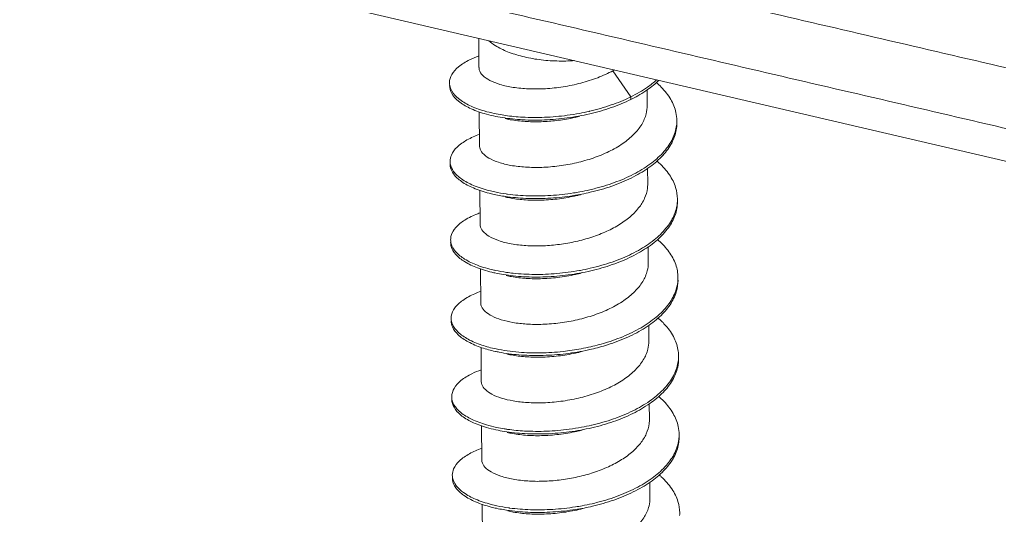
# Model space of a CAD drawing. Header units: millimetres. Extents: x 1884 to 2552, y 611 to 826.
# Drawn here: x 2005.06 to 2010.82, y 638.34 to 641.25 of the extents above; entities that cross this region are included whole.
import ezdxf

# ---------------------------------------------------------------- set-up
doc = ezdxf.new("R2010")
doc.units = ezdxf.units.MM
doc.layers.add('from', color=7, linetype='Continuous', lineweight=13)

# ---------------------------------------------------------------- blocks, each defined once
blk = doc.blocks.new('*u50')
at = {"color": 7, "linetype": 'Continuous'}
for p, q in [((-80.01827029347737, 36.86385281841513), (-80.02041706907721, 37.16063644761493)), ((-78.6613679917773, 36.83220227751508), (-78.48063451337725, 36.56740052401506)), ((-78.3154417508772, 36.47896581931514), (-78.3165860524773, 36.63716120411505)), ((-78.48063451337725, 36.56740052401506), (-78.48044297897718, 36.54092161881499)), ((-80.01252426237738, 36.06948566491496), (-80.01503691257722, 36.41685009001503)), ((-78.30969571967717, 35.68459866581497), (-78.31086182367721, 35.84580815281515)), ((-80.00677823127717, 35.27511851141503), (-80.00929287417739, 35.62275842511508)), ((-78.30394968857718, 34.89023151241508), (-78.30512354357734, 35.05251254751511)), ((-80.00103220007736, 34.48075135801514), (-80.00353831047732, 34.82721168111516)), ((-78.29820365737737, 34.09586435891515), (-78.2993682591773, 34.25686616711505)), ((-79.99528616897737, 33.68638420451498), (-79.99778263527719, 34.03151127361502)), ((-78.29245762627738, 33.30149720541499), (-78.29360034727733, 33.45947408611505)), ((-78.8788564775773, 33.24317755811512), (-78.87520852787725, 33.24402350461514)), ((-79.98954013777734, 32.89201705101505), (-79.99205240617721, 33.23932869171517)), ((-78.28671159507735, 32.50713005191506), (-78.28787699837721, 32.66824266101503)), ((-79.98379410667735, 32.09764989751511), (-79.98630891447738, 32.4453125985151))]:
    blk.add_line(p, q, dxfattribs=at)
blk.add_lwpolyline([(-84.03457348007737, 38.09542919401497), (-31.98478042597731, 25.97484134031515), (-5.019643914477228, 19.69576675041503)], dxfattribs=at)
for centre, radius, start, end in [((-79.20810162137718, 37.83828066511501), 1.1450377215, 298.5210037693973, 299.3391410374021), ((-79.16905870667733, 37.95874055931517), 1.5523385468, 295.9566858894975, 296.3258461817052), ((-79.15509825067738, 37.904472807915), 1.5213255998, 296.3251974870008, 296.823046670897), ((-79.4327953275772, 38.71998553021513), 2.3598462081, 280.5307520643984, 283.0020711012986), ((-79.42370209097726, 38.67936237701497), 2.3182187175, 283.0089802605956, 283.165260673406), ((-78.40334670197717, 36.32497812481506), 0.3889460718, 352.7841283953009, 0.4833420554982234), ((-79.42549923717729, 37.91858580621511), 2.3526482396, 280.506466305595, 282.989562661497), ((-79.50953636337726, 37.24236885251503), 1.6745739923, 257.9520804645006, 261.9877242948956), ((-78.38555064867728, 35.53057698781504), 0.3769502088, 356.533328351699, 0.5039543417999575), ((-79.42089099257737, 37.13032808481512), 2.3588596289, 280.4899809887063, 282.9663222205007), ((-79.52989839117731, 36.31899693761511), 1.5429555638, 257.3735663225979, 257.8734409943), ((-79.50295367197737, 36.45166193481509), 1.6783212882, 257.9255264406945, 261.9464412780994), ((-79.43377606367721, 37.19740355831505), 2.4271599993, 280.3217449915947, 280.5007859373035), ((-78.3893452284774, 34.73723496561502), 0.3864900547, 356.4718900100942, 0.3395513896059046), ((-79.41782876037723, 36.34848219781497), 2.3716617452, 280.5519215860045, 282.9447738092067), ((-79.4970517201773, 35.65923826921494), 1.6802661656, 258.0187352719933, 261.9186172506063), ((-78.39275041397718, 33.94276189971492), 0.3955870883, 356.5373052534977, 0.3470347376979137), ((-79.40981912237726, 35.54251116231512), 2.3598424425, 280.5317952226066, 283.0028306987011), ((-78.38080997697739, 33.14753685621508), 0.3893917276, 352.5681153966001, 0.4787641309958701), ((-79.40252864117724, 34.74114696791503), 2.3526801158, 280.5074665123021, 282.990433315607), ((-79.4864969115772, 34.06527345851509), 1.6749510398, 257.9541375780991, 261.9888929195964), ((-78.36291220737735, 32.35307564201503), 0.3772937809, 356.5372469632034, 0.5084630121972118)]:
    blk.add_arc(centre, radius, start, end, dxfattribs=at)
for points, start_tangent, end_tangent in [([(-5.662924800377368, 20.78990181941504), (-6.032352048977373, 20.87575460081507), (-7.295416829977285, 21.16987561941505), (-8.55762616627726, 21.46379755481507), (-9.820069766377173, 21.75777405011513), (-12.34483435377729, 22.34569848991509), (-14.86962084617721, 22.93362803061495), (-17.39440145967728, 23.52155620231497), (-19.91918368337724, 24.10948474901511), (-24.96874728807734, 25.2853416462151), (-30.0183110434773, 26.46119857841518), (-35.06787475777719, 27.63705550111513), (-45.16700220687721, 29.98876935131511), (-55.26612965597724, 32.34048320141505), (-60.31569337027736, 33.516340124115), (-65.36525712567732, 34.69219705641513), (-70.41482073027737, 35.86805395351507), (-72.93960295407737, 36.45598250021499), (-75.46438356757722, 37.04391067201504), (-77.98917005987732, 37.63184021271513), (-80.5139346471774, 38.21976465261514), (-81.77637824617727, 38.51374114891519), (-83.03858756677732, 38.8076630989151), (-84.30165212917723, 39.10178432141515), (-84.67077122297724, 39.18791171011503)], (-0.9739532252521089, 0.226749013274622), (-0.9739316885210837, 0.2268414999387697)), ([(-5.581051293177325, 20.15629063071515), (-6.814979303677319, 20.44340154531506), (-8.049903324577372, 20.73105623021502), (-10.51892209067728, 21.30598540421511), (-15.45701470417725, 22.45587991851494), (-20.39516558507739, 23.60579258551502), (-25.33332053857725, 24.7557064734151), (-35.20963246647739, 27.05553482511505), (-40.14778827397731, 28.20544895781518), (-45.08594423997738, 29.355363132815), (-54.96225601417723, 31.6551914398151), (-64.83856795647716, 33.95501977791514), (-69.77672282697722, 35.10493374331509), (-74.71487315687727, 36.25484692381497), (-77.18397988137735, 36.82980896171512), (-79.65295734837719, 37.404749287615), (-80.88764279847737, 37.69225052821503), (-82.12195186717736, 37.97970106051503), (-83.3570243711772, 38.26721735621504), (-84.5905605002772, 38.554687720115)], (-0.9740739476732883, 0.2262298487471895), (-0.973810548469203, 0.2273609810194136)), ([(-79.0499809734772, 36.93444146831507), (-79.22897271947727, 36.93023160711505), (-79.40948048487735, 36.94426718211503), (-79.57891917757729, 36.97620725791512), (-79.72941782797739, 37.02456881941498), (-79.85396291227721, 37.08709851641515), (-79.91797414217717, 37.13375715711504)], (-0.9973023347094502, -0.07340335948088363), (-0.7589401474520234, 0.6511603892939902)), ([(-80.02010228847735, 36.98129321551505), (-80.11421781637728, 36.94146220981497), (-80.22544342167726, 36.87112783011503), (-80.2940095217773, 36.79252592221496), (-80.31716051737726, 36.70984834001501), (-80.31715596107733, 36.70880680951495)], (-0.9404775777129047, -0.3398557426604228), (0.008191619441569977, -0.9999664481225979)), ([(-78.6613679917773, 36.83220227751508), (-78.81625372357735, 36.76118531061502), (-78.9870889760773, 36.7064261774151), (-79.16616841347718, 36.66918721281513), (-79.34541142627722, 36.64993883401507), (-79.51672928267726, 36.64833799011512), (-79.67244807207726, 36.66325243921506), (-79.80549948887733, 36.69280506331506), (-79.90986233087733, 36.73445092351517), (-79.98082244567718, 36.78509759731514), (-80.01518320727723, 36.84125610701517), (-80.01785559467726, 36.86385157491509)], (-0.8786220435412014, -0.4775178578896116), (0.002657493296748813, 0.9999964688584544)), ([(-78.48063451337725, 36.56740052401506), (-78.31137745757724, 36.66681181651506), (-78.21980238117726, 36.73902869391509)], (0.8962839357709043, 0.4434806720467282), (0.7451325351652871, 0.666916415331151)), ([(-78.46862055357724, 36.54683517131502), (-78.31118592317739, 36.64033291141504), (-78.19602902187717, 36.73447946621513)], (0.8923966768617303, 0.451251782407716), (0.7189088576749346, 0.6951043478187434)), ([(-80.31715596107733, 36.70880680951495), (-80.31467709337721, 36.68343373891503)], (0.008191621280707944, -0.9999664481075321), (0.1814101927236181, -0.9834075157207106)), ([(-80.31696442667726, 36.68232790441493), (-80.29377936827723, 36.60097226941502), (-80.2251910256773, 36.52320031191516), (-80.11397527127724, 36.45421197151495), (-79.96462117867736, 36.39781170381502), (-79.86963763157723, 36.37364369871511)], (0.008191619546398871, -0.9999664481217394), (0.9770648689399112, -0.2129418744245346)), ([(-80.31467709337721, 36.68343373891503), (-80.2939709026773, 36.62745117451504), (-80.22538256007738, 36.54967921701495), (-80.11416680567731, 36.48069087661497), (-79.96481271307721, 36.42429060891504), (-79.86398135377726, 36.39886028361502)], (0.1814101932723313, -0.983407515619489), (0.9779010619220567, -0.209068202010047)), ([(-78.01441446967738, 36.3282592001151), (-78.02360657877716, 36.40998445911509), (-78.07570367857738, 36.54084312591499), (-78.17168045637732, 36.66445058191516), (-78.22502427767722, 36.71395890061513)], (-0.008112974961196607, 0.9999670892770817), (-0.7616403211507705, 0.6480000163559808)), ([(-78.8972229610772, 36.39519452301511), (-78.67808968177724, 36.45846398001504), (-78.48044297897718, 36.54092161881499)], (0.9738895569184624, 0.2270223137164298), (0.8962839358240187, 0.4434806719393827)), ([(-78.8957033624772, 36.42207299271513), (-78.67828121617731, 36.48494288511506), (-78.48961323147728, 36.562993873815)], (0.9737170685379687, 0.2277609941096694), (0.8991226871958348, 0.4376966910655608)), ([(-78.31548004857723, 36.47903215521501), (-78.3252182151773, 36.39690812921503), (-78.37070623107729, 36.28874766101512), (-78.4495928343772, 36.18845426871508), (-78.56178241247721, 36.09526914781509), (-78.7021857423772, 36.01384895601518), (-78.86139238047735, 35.94827678671504), (-79.03003551677739, 35.90005347801502), (-79.20647752317723, 35.86819717631511), (-79.38298208367723, 35.85356747021501), (-79.54815265157731, 35.85597545341511)], (0.005993992985285389, -0.9999820358626911), (-0.9978192261374563, 0.06600599935193541)), ([(-79.86963763157723, 36.37364369871511), (-79.78315468297728, 36.35729670251499), (-79.57689575337736, 36.33532403241497), (-79.35416342027725, 36.3338035577151), (-79.12394054317724, 36.3538209799151), (-78.8972229610772, 36.39519452301511)], (0.9770648689572972, -0.2129418743447608), (0.9738895569246456, 0.2270223136899053)), ([(-79.86398135377726, 36.39886028361502), (-79.78334621737736, 36.38377560761501), (-79.75138971677734, 36.37889364261514)], (0.9779010619525349, -0.2090682018674878), (0.9898347202857065, -0.1422224543344594)), ([(-79.75468368077736, 36.34750826361505), (-79.70085196327727, 36.33622936151505), (-79.55149549997736, 36.31811164181499)], (0.9726628618400409, -0.2322217845016735), (0.9978192261497377, -0.0660059991662781)), ([(-79.75138971677734, 36.37889364261514), (-79.5770872877772, 36.36180293751499), (-79.35435495467732, 36.36028246281512), (-79.12413207757731, 36.38029988501512), (-79.0015021969773, 36.39988631651499)], (0.9898347202972438, -0.1422224542541619), (0.9831350598727739, 0.1828809832895628)), ([(-79.55149549997736, 36.31811164181499), (-79.40652032787739, 36.31512980681509), (-79.25220735637731, 36.3252650889151), (-79.09338877837718, 36.34936046081498), (-78.99626560247725, 36.37120444691504)], (0.9978192261386455, -0.06600599933396036), (0.9691113895551715, 0.2466234267754075)), ([(-78.89668613207732, 35.626139418815), (-78.83483077777737, 35.64133022421515), (-78.6215067370772, 35.70921499521501), (-78.43001626637738, 35.79618967391502), (-78.26808327107733, 35.89977387091517), (-78.14224057847719, 36.01681788261499), (-78.05756668447725, 36.1436296152151), (-78.01748110467724, 36.27612336481502)], (0.9743759897061847, 0.224925389149587), (0.1259890332351694, 0.9920316343264803)), ([(-78.89147634187725, 35.60082484811505), (-78.8346392433773, 35.61485131901509), (-78.62131520277717, 35.68273609011499), (-78.4298247319773, 35.769710768815), (-78.26789173667726, 35.87329496581515), (-78.14204904417738, 35.99033897751519), (-78.05737515007718, 36.11715071011508), (-78.01728957027717, 36.249644459715), (-78.0142229352773, 36.30178029501508)], (0.9738698313194881, 0.2271069167721492), (-0.00811297500283126, 0.9999670892767439)), ([(-80.01375287777728, 36.18711818971497), (-80.13972387767717, 36.13069269671496), (-80.24075528867729, 36.0579396395151), (-80.29828045597719, 35.97793075391496), (-80.31124339317739, 35.91443930841501)], (-0.9407325478742585, -0.3391493378587166), (-0.002047043407894403, -0.9999979048044483)), ([(-79.54815265157731, 35.85597545341511), (-79.69585260147733, 35.87379109101516), (-79.82060676847732, 35.90505661171505), (-79.91762176557722, 35.94755618441513), (-79.9818271588772, 35.99798344611509), (-80.01097461537734, 36.05363882891515), (-80.01226185917722, 36.06949821281501)], (-0.9978192261422398, 0.0660059992796233), (0.00819629115923726, 0.9999664098414672)), ([(-80.31124339317739, 35.91443930841501), (-80.30998869697737, 35.8949145905151), (-80.30910992287727, 35.88920945141513)], (-0.002047043241403815, -0.999997904804789), (0.1722325413718873, -0.9850563190460642)), ([(-80.31105185887736, 35.88796040331499), (-80.30979716267734, 35.86843568541508), (-80.27522408037726, 35.78678197931504), (-80.19577027707737, 35.71080556251513), (-80.07464491447718, 35.64459248911498), (-79.91673639407736, 35.59183537981517), (-79.86388965017727, 35.57928549731514)], (-0.002047043289718685, -0.9999979048046901), (0.9770257666285892, -0.2131212127964217)), ([(-80.30910992287727, 35.88920945141513), (-80.27541561467729, 35.81326088441506), (-80.19596181137717, 35.73728446761515), (-80.07483644887725, 35.67107139421501), (-79.91692792847721, 35.61831428491496), (-79.85906968257723, 35.60468008031512)], (0.1722325419333958, -0.985056318947887), (0.9777381090330549, -0.2098289544950032)), ([(-78.00861502087719, 35.53389247191512), (-78.02651251157727, 35.64841636081496), (-78.08972294967725, 35.77786922051496), (-78.19601841517738, 35.89905908311516), (-78.21889229277735, 35.91924720961515)], (-0.008583930652663734, 0.9999631573885861), (-0.7611420564880951, 0.6485852063106847)), ([(-78.30973548827728, 35.68459835711496), (-78.31212601417724, 35.6424079072151), (-78.34096106967718, 35.54029556651517), (-78.40124906347728, 35.44214857941506), (-78.49066626097738, 35.35078470831513), (-78.60576950907739, 35.26876104401504), (-78.74212855397718, 35.19827573871498), (-78.89449629347723, 35.1410835316151), (-79.05701042027727, 35.098428315815), (-79.22341870717719, 35.07099533601513), (-79.38731927637718, 35.05888485481501), (-79.54240662047732, 35.06160829991518)], (0.007762301927242614, -0.9999698728805736), (-0.9978192261391684, 0.06600599932605453)), ([(-79.86388965017727, 35.57928549731514), (-79.72841536867736, 35.55568461981511), (-79.51727802477717, 35.53862140801516), (-79.29183997817722, 35.54235777201507), (-79.06119312067722, 35.56776757851503), (-78.89147634187725, 35.60082484811505)], (0.9770257666148746, -0.2131212128592944), (0.9738698313113774, 0.2271069168069294)), ([(-79.74893657917733, 35.55314560951501), (-79.69344941867735, 35.54156012601516), (-79.54574946887737, 35.52374448831506)], (0.9726354489604132, -0.2323365735857688), (0.9978192261256207, -0.06600599953085741)), ([(-79.7429473016773, 35.58414166971511), (-79.7286069030772, 35.58216352491513), (-79.51746955917724, 35.56510031311495), (-79.2920315125773, 35.56883667711509), (-79.06138465507729, 35.59424648361505), (-78.99650208187722, 35.60538128001508)], (0.9900820440249329, -0.1404903772484465), (0.983206179943377, 0.1824982403234398)), ([(-79.54574946887737, 35.52374448831506), (-79.38057890087725, 35.52133650511496), (-79.20407434037725, 35.53596621121505), (-79.02763233397718, 35.56782251301502), (-78.99051953687717, 35.57683715711505)], (0.9978192261441552, -0.06600599925067063), (0.9691377209020736, 0.2465199341325863)), ([(-78.89161409717735, 34.83161437561512), (-78.7747693855772, 34.8618628787151), (-78.56607099167718, 34.93465761031507), (-78.38121034717733, 35.02599724291508), (-78.22764419527721, 35.13322549231498), (-78.11156820447718, 35.25304581071509), (-78.03766730157736, 35.38165422741508), (-78.00929020567719, 35.5077835909151)], (0.9744590930501559, 0.224565081817872), (0.06045877942669986, 0.9981706948163894)), ([(-78.88572969047732, 34.80645503311507), (-78.77457785117736, 34.83538397361508), (-78.56587945727733, 34.90817870521505), (-78.38101881277726, 34.99951833771502), (-78.22745266087736, 35.10674658721496), (-78.11137667017738, 35.22656690561507), (-78.03747576717728, 35.35517532231506), (-78.00873534837729, 35.48841373231517), (-78.00842348657739, 35.50741356671506)], (0.9738838833604029, 0.2270466510012014), (-0.008583930608529544, 0.9999631573889651)), ([(-80.00816201687735, 35.39269336801499), (-80.03162100597729, 35.38389482341495), (-80.16281151387739, 35.31923571611492), (-80.25339955387722, 35.24430655511514), (-80.29974210797718, 35.16315119321507), (-80.30531818367717, 35.12007467501508)], (-0.9403631621187114, -0.340172196585932), (0.006287369528499067, -0.9999802342968646)), ([(-80.00660269427726, 35.27505944021505), (-80.0058950107773, 35.26329784301515), (-79.97938956267717, 35.20749428971499), (-79.91743347567717, 35.15647419361517), (-79.82007705917727, 35.112453629215), (-79.69203994947725, 35.07977676121504), (-79.54240662047732, 35.06160829991518)], (-0.008635018781132663, -0.9999627175303335), (0.9978192261340602, -0.06600599940327784)), ([(-80.30531818367717, 35.12007467501508), (-80.29997911967735, 35.08006438071516)], (0.006287369910139709, -0.9999802342944649), (0.2591926974034113, -0.9658256289893863)), ([(-80.30512664927733, 35.09359576991505), (-80.29978758537732, 35.05358547561514), (-80.25391691387722, 34.97293979441497), (-80.16379442087737, 34.89900945621503), (-80.03305918447722, 34.83579806431499), (-79.86698685517717, 34.78687728041496), (-79.85814253537728, 34.78492331281518)], (0.006287369710235394, -0.999980234295722), (0.9770832237740763, -0.212857637446389)), ([(-80.29997911967735, 35.08006438071516), (-80.2541084482773, 34.99941869951499), (-80.16398595527721, 34.92548836131505), (-80.03325071877725, 34.86227696941501), (-79.8671783894772, 34.81335618551498)], (0.2591926986141408, -0.9658256286644703), (0.9758133937105573, -0.2186051706961322)), ([(-78.00286196067736, 34.7395254042151), (-78.0032131600774, 34.75367940411502), (-78.03221594687739, 34.88659865601517), (-78.10638399567733, 35.01438866631497), (-78.21143093887736, 35.12341013281502)], (-0.006098579875413412, 0.9999814034888366), (-0.7598367870905235, 0.6501138800117643)), ([(-78.30398576437733, 34.89031223221514), (-78.31419585507729, 34.80628968121505), (-78.36057355547723, 34.69776652651512), (-78.44017736707724, 34.59762117201512), (-78.55251352817731, 34.50500402211514), (-78.69291867157722, 34.42403114551507), (-78.85210432657732, 34.35878500111517), (-79.0209963935772, 34.31075286941518), (-79.19626933327731, 34.27929494281511), (-79.37184836347728, 34.26482096681502), (-79.53666058937733, 34.26724114641502)], (0.005993359437948653, -0.9999820396600368), (-0.9978192261387658, 0.06600599933214268)), ([(-79.85814253537728, 34.78492331281518), (-79.67227706317726, 34.75524289731516), (-79.45678344307726, 34.74319411741499), (-79.22919715587727, 34.75224090171514), (-78.99869666077734, 34.78304312271507), (-78.88572969047732, 34.80645503311507)], (0.9770832237861661, -0.2128576373908935), (0.9738838833498553, 0.2270466510464435)), ([(-79.74319151927739, 34.75877437181498), (-79.68963676667727, 34.74754579611499), (-79.54000343767734, 34.72937733491494)], (0.9726634132440569, -0.2322194749292597), (0.9978192261327438, -0.06600599942317796)), ([(-79.73808433427735, 34.78989302241507), (-79.67246859757734, 34.78172180241495), (-79.45697497747733, 34.76967302251501), (-79.22938869027735, 34.77871980681516), (-78.99888819517719, 34.80952202781509)], (0.9900084716458706, -0.1410078936421917), (0.9838169235407865, 0.179176619442221)), ([(-79.54000343767734, 34.72937733491494), (-79.3753378811773, 34.72695218421518), (-79.19829495247723, 34.74160343281505), (-79.01887853197718, 34.77415471721497), (-78.98477353427734, 34.78247011601502)], (0.9978192261390707, -0.06600599932753233), (0.9691390506676978, 0.2465147063988549)), ([(-78.88654860237739, 34.03709282611499), (-78.71565350197739, 34.08364967081502), (-78.51209686697734, 34.16123731311495), (-78.33432326177717, 34.25677902831512), (-78.18950384307732, 34.36744920121509), (-78.08348181207725, 34.48981258451499), (-78.02053695087739, 34.61996272941496), (-78.00358767787725, 34.71345105211503)], (0.974543200091803, 0.2241998018617055), (0.06137201769878123, 0.9981149610358421)), ([(-78.87998406227734, 34.01208960691497), (-78.71546196757731, 34.05717076561496), (-78.51190533257727, 34.13475840791511), (-78.33413172737733, 34.2303001232151), (-78.18931230867724, 34.34097029611507), (-78.08329027767718, 34.46333367941497), (-78.02034541647731, 34.59348382431517), (-78.00267042627729, 34.71304649911508)], (0.9739018359747451, 0.2269696320766744), (-0.006098579933408451, 0.9999814034884827)), ([(-80.00288030277738, 34.59815755701516), (-80.06182607327719, 34.57470359661511), (-80.18340959437728, 34.50714902331515), (-80.2633308902773, 34.43029170881505)], (-0.9402326950382833, -0.3405326404047734), (-0.5853555835158945, -0.8107766898762981)), ([(-80.00082184457733, 34.4807716155151), (-79.99318225897719, 34.44445091671514), (-79.9552984170773, 34.39403617411494), (-79.88782947387722, 34.34885302811495), (-79.79328770187726, 34.311238060915), (-79.67459840087736, 34.28332846431499), (-79.53666058937733, 34.26724114641502)], (0.01751593896122286, -0.9998465841729454), (0.9978192261391582, -0.06600599932620939)), ([(-80.2633308902773, 34.43029170881505), (-80.29837678117724, 34.34825320491495), (-80.29972501997736, 34.32570839211508)], (-0.5853555837853422, -0.8107766896817652), (0.01575157976034125, -0.9998759361716102)), ([(-80.29972501997736, 34.32570839211508), (-80.28714243227728, 34.26536384971496)], (0.01575157980814384, -0.9998759361708571), (0.3786080803335579, -0.9255570871135601)), ([(-80.29953348557729, 34.29922948701505), (-80.2869508978772, 34.23888494461494), (-80.22989643027722, 34.15950936331501), (-80.12932837897733, 34.08787058611506), (-79.98930674707731, 34.02787987351508), (-79.85239891597735, 33.99054507651499)], (0.01575157944418797, -0.9998759361765905), (0.9771389727767591, -0.2126015707392115)), ([(-80.28714243227728, 34.26536384971496), (-80.23008796457725, 34.18598826841503), (-80.12951991337718, 34.11434949131512), (-79.98949828147738, 34.0543587786151), (-79.84586125347732, 34.01557580491499)], (0.3786080795650253, -0.9255570874279357), (0.9780881906658888, -0.208190997115457)), ([(-77.99717058177725, 33.94515791601498), (-78.00033996907723, 33.99241727661501), (-78.04068870737729, 34.12446644981515), (-78.12563156477722, 34.25034067711499), (-78.20594871157732, 34.32928633451502)], (-0.006119819630431579, 0.9999812737285089), (-0.7601294671305421, 0.6497716469651766)), ([(-78.29823259917725, 34.09588768841513), (-78.30828709477737, 34.01257025561495), (-78.35389726877725, 33.90493376741506), (-78.43358577497725, 33.8041063185151), (-78.54513351567721, 33.71176105311497), (-78.68212408947738, 33.63213033131501), (-78.83894304807723, 33.56698097691515), (-79.00955210987718, 33.51770684141502), (-79.18902722257735, 33.48512355881508), (-79.36619684627726, 33.47045060861501), (-79.5309145581773, 33.47287399301513)], (0.005944712185880124, -0.9999823300424), (-0.997819226138224, 0.0660059993403312)), ([(-79.85239891597735, 33.99054507651499), (-79.81548139927736, 33.98297910321503), (-79.61486438927727, 33.95600207351504), (-79.39554739497726, 33.94906030941502), (-79.16637564777739, 33.96345797431513), (-78.93659149637733, 33.99963931611501), (-78.87998406227734, 34.01208960691497)], (0.9771389728026818, -0.212601570620069), (0.973901835965398, 0.2269696321167818)), ([(-79.73744055027737, 33.96442792931498), (-79.67219521807738, 33.95109749931498), (-79.53425740657735, 33.93501018141501)], (0.9725518433915258, -0.2326862950750332), (0.9978192261371585, -0.06600599935643899)), ([(-79.73326275437739, 33.99565817361508), (-79.61505592367735, 33.98248097861506), (-79.39573892937733, 33.97553921451504), (-79.16656718217723, 33.98993687941515), (-78.98351469617728, 34.01692676691505)], (0.9899087308467728, -0.1417064027958218), (0.9830686515604699, 0.1832376225535561)), ([(-79.53425740657735, 33.93501018141501), (-79.3694451806773, 33.93259000181502), (-79.19386615057738, 33.94706397771506), (-79.01859321077723, 33.97852190441495), (-78.97902742127735, 33.98810264071494)], (0.9978192261415784, -0.06600599928962236), (0.9691375979176067, 0.2465204176178747)), ([(-78.87520852787725, 33.24402350461514), (-78.65761510707716, 33.30666621591513), (-78.45970363847732, 33.3889178766151), (-78.28945677477736, 33.48848842101506), (-78.15374236737739, 33.60238988381502), (-78.05803671267722, 33.72705680651507), (-78.00620387347726, 33.85848991461512), (-77.99788553487724, 33.91886897701511)], (0.9739673616213305, 0.2266882848679755), (0.06034426483709325, 0.9981776243240834)), ([(-78.87423882447729, 33.21772585761505), (-78.65742357267732, 33.28018731081511), (-78.45951210407725, 33.36243897151508), (-78.28926524037729, 33.46200951591504), (-78.15355083297732, 33.57591097861496), (-78.05784517827738, 33.700577901315), (-78.00601233907719, 33.8320110095151), (-77.99697904747723, 33.91867901091496)], (0.9738891528839333, 0.2270240469532133), (-0.006119819512476603, 0.9999812737292307)), ([(-79.9971313487772, 33.80382052511504), (-80.08977656297725, 33.76471223971498), (-80.20145313957732, 33.69449192941511), (-80.27051067407729, 33.61595917591512), (-80.29417376377728, 33.53330304631504), (-80.2941701720772, 33.53133821121514)], (-0.9404631436679203, -0.3398956831180012), (0.00900456692938593, -0.999959458065383)), ([(-79.5309145581773, 33.47287399301513), (-79.67122185697735, 33.48937273241495), (-79.79135027917732, 33.51805875761511), (-79.8866764562772, 33.55687570921509), (-79.95353015637738, 33.60337790231506), (-79.98933532857723, 33.65482431211512), (-79.9949896613773, 33.68638824661502)], (-0.9978192261436165, 0.06600599925881152), (-0.01363126644330249, 0.9999070899714391)), ([(-80.2941701720772, 33.53133821121514), (-80.29167695667729, 33.50593948671508)], (0.009004568456389073, -0.9999594580516323), (0.1815534851336115, -0.9833810716277996)), ([(-80.29397863767736, 33.50485930601508), (-80.27130473247735, 33.42439986201498), (-80.20320789467723, 33.34655331731506), (-80.09244322577729, 33.27744592161503), (-79.94348162207734, 33.22088692821512), (-79.84665355437733, 33.196174866315)], (0.009004566931267154, -0.999959458065366), (0.9770681045914903, -0.2129270273826051)), ([(-80.29167695667729, 33.50593948671508), (-80.2714962668772, 33.45087876721504), (-80.20339942897726, 33.37303222241508), (-80.09263476007732, 33.30392482671505), (-79.94367315647719, 33.24736583331514), (-79.84095854877728, 33.22138326661502)], (0.1815534849226621, -0.9833810716667455), (0.9779097397103503, -0.2090276081756549)), ([(-77.99143184357717, 33.15079057971502), (-78.00030032377731, 33.23103998711508), (-78.05189577327724, 33.36195562441503), (-78.14740401447739, 33.48566586861511), (-78.2018266919772, 33.53630896381515)], (-0.008034125945657784, 0.9999677258893356), (-0.7614468816767859, 0.6482273107365185)), ([(-79.52516852707731, 32.67850683951497), (-79.37008118297717, 32.67578339441502), (-79.20618061367736, 32.68789387561515), (-79.03977232687726, 32.71532685541501), (-78.87725820007722, 32.75798207111507), (-78.72489046057717, 32.81517427821495), (-78.58853141567738, 32.88565958361505), (-78.47342816757737, 32.96768324791515), (-78.38401096997723, 33.05904711901508), (-78.32372297627717, 33.15719410611496), (-78.29488792077723, 33.25930644671507), (-78.29249739487727, 33.30149689671498)], (0.9978192261391684, -0.06600599932605453), (-0.007762301927242614, 0.9999698728805736)), ([(-79.84665355437733, 33.196174866315), (-79.76233320257734, 33.18017992691512), (-79.55630511887739, 33.15798971971503), (-79.33370709887731, 33.15623493661519), (-79.10351658987724, 33.17601072131515), (-78.87423882447729, 33.21772585761505)], (0.977068104583207, -0.2129270274206147), (0.9738891528959859, 0.2270240469015102)), ([(-79.84095854877728, 33.22138326661502), (-79.76252473687737, 33.20665883211518), (-79.72837051547731, 33.20141972201509)], (0.9779097397164165, -0.2090276081472744), (0.9898366797818137, -0.1422088160365431)), ([(-79.73169944837719, 33.170040100915), (-79.67816615187735, 33.15881542291504), (-79.52851137537732, 33.14064302791508)], (0.9726634429076416, -0.2322193506817489), (0.9978192261450284, -0.0660059992374703)), ([(-79.72837051547731, 33.20141972201509), (-79.55649665317719, 33.18446862481505), (-79.33389863327739, 33.18271384171499), (-79.10370812427732, 33.20248962641494), (-78.97848443917724, 33.22242350351507)], (0.989836679759524, -0.1422088161916885), (0.9831319643780777, 0.1828976233254613)), ([(-79.52851137537732, 33.14064302791508), (-79.36379366347728, 33.13821964351496), (-79.18662403977737, 33.15289259381507), (-79.0071489270772, 33.18547587641501), (-78.97328147637722, 33.19373582631511)], (0.9978192261450152, -0.06600599923767084), (0.9691390629447275, 0.2465146581333771)), ([(-78.8736735351772, 32.44867755611494), (-78.81430274117724, 32.46322308411504), (-78.60078351847733, 32.53088509121494), (-78.40900667577716, 32.61766035411506), (-78.24670765847736, 32.72107651931515), (-78.12043404357723, 32.83799065461494), (-78.03528169157721, 32.96471589971497), (-77.99468939877738, 33.09717003591504)], (0.9743729279504063, 0.2249386522529031), (0.1297332571406563, 0.991548930709764)), ([(-78.86849225757737, 32.42335640661508), (-78.81411120687721, 32.43674417901502), (-78.60059198407725, 32.50440618611515), (-78.40881514137732, 32.59118144901504), (-78.24651612407729, 32.69459761421513), (-78.12024250917739, 32.81151174951515), (-78.03509015717736, 32.93823699461495), (-77.99449786437731, 33.07069113071498), (-77.99124030917733, 33.124311674615)], (0.9738697527027335, 0.2271072538927736), (-0.008034125959344725, 0.9999677258892256)), ([(-79.9908090857773, 33.00963618021501), (-80.11538932897724, 32.95397488651497), (-80.21688348207726, 32.88132515481516), (-80.27490708037726, 32.80137381661507), (-80.28827121957738, 32.73697071861511)], (-0.940727124535742, -0.3391643807399511), (-0.002049457158464109, -0.9999978998604725)), ([(-79.52516852707731, 32.67850683951497), (-79.6728491117774, 32.69631896101509), (-79.79774304817738, 32.72762820771504), (-79.89418209807718, 32.76982406771504), (-79.95844092337734, 32.82005942241517), (-79.98790260207738, 32.87571093431507), (-79.98926462847726, 32.89202134341508)], (-0.9978192261398755, 0.0660059993153656), (0.008070788675861805, 0.9999674306546936)), ([(-80.28827121957738, 32.73697071861511), (-80.28712935577732, 32.71836710371508), (-80.28613031677719, 32.71176465001508)], (-0.002049455785226171, -0.999997899863287), (0.1727214327327412, -0.9849707136127193)), ([(-80.28807968517731, 32.71049181351509), (-80.28693782137725, 32.69188819861506), (-80.25287366287739, 32.61019546501507), (-80.17390316477736, 32.53413311551503), (-80.05321601297737, 32.46779066711497), (-79.89568295017739, 32.41486595391507), (-79.84090562427718, 32.40181643071514)], (-0.002049457207232405, -0.9999978998603727), (0.9770257253644755, -0.2131214019661581)), ([(-80.28613031677719, 32.71176465001508), (-80.25306519727724, 32.63667437011509), (-80.1740946991772, 32.56061202061505), (-80.05340754727717, 32.49426957231503), (-79.89587448457723, 32.44134485901509), (-79.83605011967734, 32.42720339281504)], (0.1727214326889621, -0.9849707136203961), (0.9777435350864965, -0.2098036691684896)), ([(-77.98563328307728, 32.35642383651498), (-78.0030802371773, 32.46948155281507), (-78.0657953686773, 32.59900299761512), (-78.1716334637772, 32.72030640551498), (-78.19595342537718, 32.741817989315)], (-0.0086332458611562, 0.9999627328385298), (-0.7611826169398007, 0.6485376038971653)), ([(-78.28674210547729, 32.507119061715), (-78.2963847604774, 32.42549282181517), (-78.34121889187736, 32.31817618421496), (-78.42023271227731, 32.21725899011494), (-78.53153072417717, 32.12448658871494), (-78.66893047867734, 32.04423362441503), (-78.82513773407732, 31.97905482541501), (-78.99557303807728, 31.92955530511495), (-79.1755671940773, 31.89664863631492), (-79.35395734147733, 31.88174178351505), (-79.51942249587728, 31.88413968601503)], (0.005870507127092805, -0.9999827684245718), (-0.9978192261390556, 0.06600599932776095)), ([(-79.84090562427718, 32.40181643071514), (-79.70765949967722, 32.37851611501515), (-79.49672985637721, 32.36123037161519), (-79.27140126647737, 32.36472971871513), (-79.04076121097728, 32.38989757401509), (-78.86849225757737, 32.42335640661508)], (0.9770257253465868, -0.2131214020481653), (0.9738697527107224, 0.2271072538585158)), ([(-79.72595253727718, 32.37567664901508), (-79.67044592897719, 32.36408799591504), (-79.52276534427733, 32.34627587441514)], (0.9726365065196453, -0.2323321462588857), (0.997819226136852, -0.06600599936107177)), ([(-79.7199265751774, 32.40666814751512), (-79.7078510340773, 32.40499502011494), (-79.49692139077729, 32.38770927671499), (-79.27159280087722, 32.39120862381492), (-79.04095274527731, 32.41637647911512), (-78.9734852913773, 32.42791858941496)], (0.9900835373777348, -0.1404798526963628), (0.9832032790774055, 0.1825138679975786)), ([(-79.52276534427733, 32.34627587441514), (-79.35796761547726, 32.34385520291494), (-79.1824542045772, 32.35831922171496), (-79.00724828427724, 32.38975374411507), (-78.96753535537732, 32.39936831931504)], (0.9978192261445384, -0.06600599924487578), (0.9691375996728092, 0.2465204107177049))]:
    blk.add_spline(points, degree=3, dxfattribs=dict(at, start_tangent=start_tangent, end_tangent=end_tangent))

msp = doc.modelspace()

# ---------------------------------------------------------------- block references
at = {"layer": 'from', "xscale": 0.58, "yscale": 0.58, "zscale": 0.58}
msp.add_blockref('*u50', (2054.170423223215, 619.5896192677247), dxfattribs=at)

doc.saveas('drawing.dxf')
